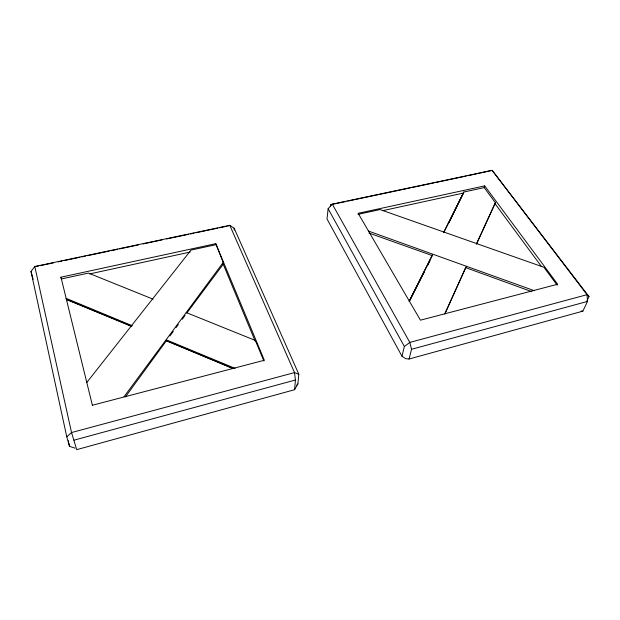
<?xml version="1.0" encoding="UTF-8"?>
<svg xmlns="http://www.w3.org/2000/svg" width="620" height="620" viewBox="0 0 620 620"><rect width="100%" height="100%" fill="white"/><g stroke="black" fill="none" stroke-linecap="round" stroke-linejoin="round"><path stroke-width="0.93" d="M255.301 341.457L255.324 340.442L186.225 312.55M38.378 266.065L34.797 266.507L71.54 432.558L76.694 449.655L294.578 389.716L295.43 380.006L294.508 372.589L229.787 225.324L34.797 266.507L31 271.444L66.766 436.813L69.51 446.346L75.035 448.159M294.578 389.716L297.894 383.92L298.794 374.178L234.174 228.261L229.787 225.324L228.067 225.982M409.061 359.026L411.541 349.285L409.82 342.411L332.281 204.127L328.127 208.731L327.004 218.945L401.993 356.252L405.751 358.67L409.061 359.026L582.862 311.155L587.535 301.413L587.032 294.686L492.14 170.345L332.281 204.127L330.77 204.716L330.561 206.576M401.993 356.252L404.372 346.503L409.82 342.411L587.032 294.686L589 296.6L586.667 301.483M484.7 185.892L557.644 284.239L420.453 320.183L358.143 213.319L484.7 185.892L484.204 187.597L463.838 192.022L448.888 222.906M476.54 243.66L495.388 202.717L484.204 187.597M444.896 313.937L465.62 267.592L531.828 291.687M444.819 313.798L466.449 266.274M476.47 244.272L495.388 202.717M409.045 301.397L432.341 254.89M443.564 232.5L463.838 192.022M432.256 255.579L409.657 300.708L424.367 271.839M443.966 232.182L463.566 193.045L382.579 210.676M427.823 265.042L429.986 260.795M125.434 396.87L166.509 340.566L233.322 368.621L166.307 340.845M124.016 396.769L223.192 262.469L215.776 243.668L60.962 277.194L61.38 278.961L88.443 273.087L153.024 299.15M169.88 335.994L173.259 331.413M176.072 327.6L178.32 324.554M182.257 319.215L185.07 315.402M186.767 313.1L223.223 264.205L223.192 262.469M86.792 382.509L190.991 250.1L215.806 244.722M296.701 385.144L297.894 383.92M66.766 436.813L71.54 432.558L294.508 372.589L298.794 374.178M74.059 440.154L295.43 380.006M411.541 349.285L587.535 301.413M92.388 405.255L264.329 360.259L215.776 243.668M357.988 214.357L380.052 209.568L543.911 267.274L557.21 285.247M89.59 273.931L190.154 252.061M40.261 265.662L53.475 262.872M58.195 261.873L61.969 261.082M63.852 260.679L79.903 257.292M81.786 256.889L85.56 256.091M87.451 255.696L109.159 251.108M111.042 250.713L117.645 249.317M119.536 248.915L138.407 244.931M143.127 243.931L162.006 239.94M166.726 238.948L188.426 234.36M190.317 233.965L194.091 233.167M195.982 232.763L217.682 228.176M219.573 227.78L227.121 226.184M330.77 204.716L345.913 201.516M347.804 201.113L378.099 194.711M379.99 194.308L410.277 187.907M412.168 187.504L433.938 182.9M435.837 182.505L466.124 176.096M468.015 175.7L492.14 170.345L589 296.6M581.087 311.054L582.862 311.155M369.04 233.074L432.582 255.696M368.427 231.043L534.308 290.687M132.285 325.763L66.131 298.336L66.379 299.39L130.184 325.515M166.253 339.845L235.088 368.373M66.379 299.39L131.75 326.507M495.07 203.732L541.516 266.623M328.127 208.731L404.372 346.503M255.324 340.442L263.903 361.072M223.223 264.205L254.936 340.566M31 271.444L33.131 279.279M60.962 277.194L92.395 405.341M68.285 440.68L69.51 446.346M234.174 228.261L234.182 230.136"/></g></svg>
